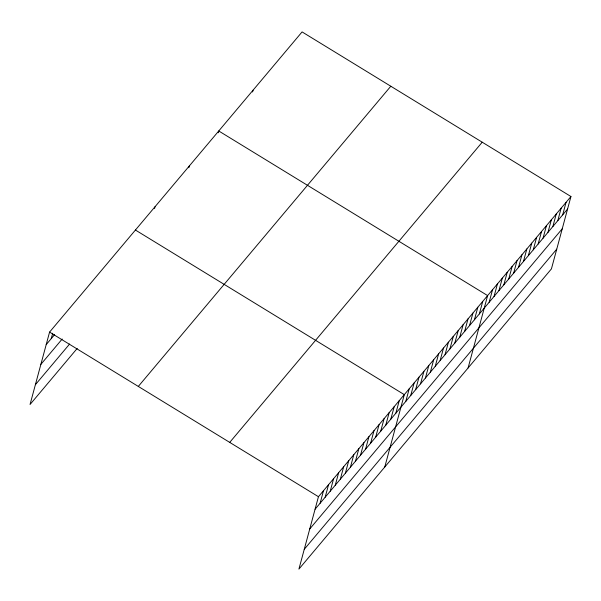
<?xml version="1.0" encoding="UTF-8"?>
<svg xmlns="http://www.w3.org/2000/svg" width="601" height="601" viewBox="0 0 601 601"><rect width="100%" height="100%" fill="white"/><g stroke="black" fill="none" stroke-linecap="round" stroke-linejoin="round"><path stroke-width="0.9" d="M570.95 196.519L318.447 496.711L298.922 569.087L551.425 268.895L570.95 196.519L302.078 31.913L49.575 332.105L30.05 404.481L77.183 348.445M51.25 338.611L52.7 333.247M154.555 208.517L155.035 206.729M188.864 167.724L189.345 165.944M218.276 132.761L218.756 130.98L487.621 295.587L468.096 367.955M252.585 91.976L253.066 90.188M320.123 503.225L323.496 490.709M325.171 497.215L328.544 484.707M330.219 491.212L333.6 478.704M335.268 485.21L338.648 472.702M340.324 479.207L343.697 466.692M345.372 473.205L348.745 460.689M350.421 467.195L353.801 454.687M355.469 461.192L358.85 448.684M360.525 455.19L363.898 442.682M365.573 449.187L368.946 436.679M370.622 443.185L373.995 430.669M375.67 437.182L379.051 424.667M380.718 431.172L384.099 418.664M385.774 425.17L389.147 412.662M390.823 419.167L394.196 406.659M395.871 413.165L399.244 400.657M384.768 467.022L404.3 394.647L135.428 230.04M405.825 401.333L409.198 388.824M410.723 395.503L414.104 382.995M415.629 389.681L419.002 377.165M420.527 383.851L423.908 371.343M425.433 378.021L428.806 365.513M430.331 372.199L433.704 359.683M435.237 366.37L438.61 353.861M440.135 360.54L443.508 348.032M445.033 354.718L448.414 342.202M449.939 348.888L453.312 336.38M454.837 343.058L458.217 330.55M459.742 337.236L463.116 324.72M464.641 331.406L468.021 318.898M469.546 325.577L472.919 313.068M474.444 319.755L477.818 307.239M479.35 313.925L482.723 301.417M489.146 302.273L492.527 289.757M494.052 296.443L497.425 283.935M498.95 290.614L502.331 278.105M503.856 284.791L507.229 272.276M508.754 278.962L512.135 266.453M513.66 273.132L517.033 260.624M518.558 267.31L521.938 254.794M523.463 261.48L526.837 248.972M528.362 255.65L531.735 243.142M533.26 249.828L536.64 237.312M538.165 243.998L541.539 231.49M543.064 238.169L546.444 225.66M547.969 232.347L551.342 219.831M552.867 226.517L556.248 214.009M557.773 220.687L561.146 208.179M562.671 214.865L566.052 202.349M46.202 344.613L54.616 334.607M40.868 364.371L62.196 339.024M35.376 384.723L69.611 344.027M138.305 386.428L390.808 86.236M229.717 442.396L482.22 142.204M315.074 509.227L567.577 209.035M309.74 528.978L562.243 228.786M304.249 549.329L556.751 249.145M49.575 332.105L318.447 496.711"/></g></svg>
